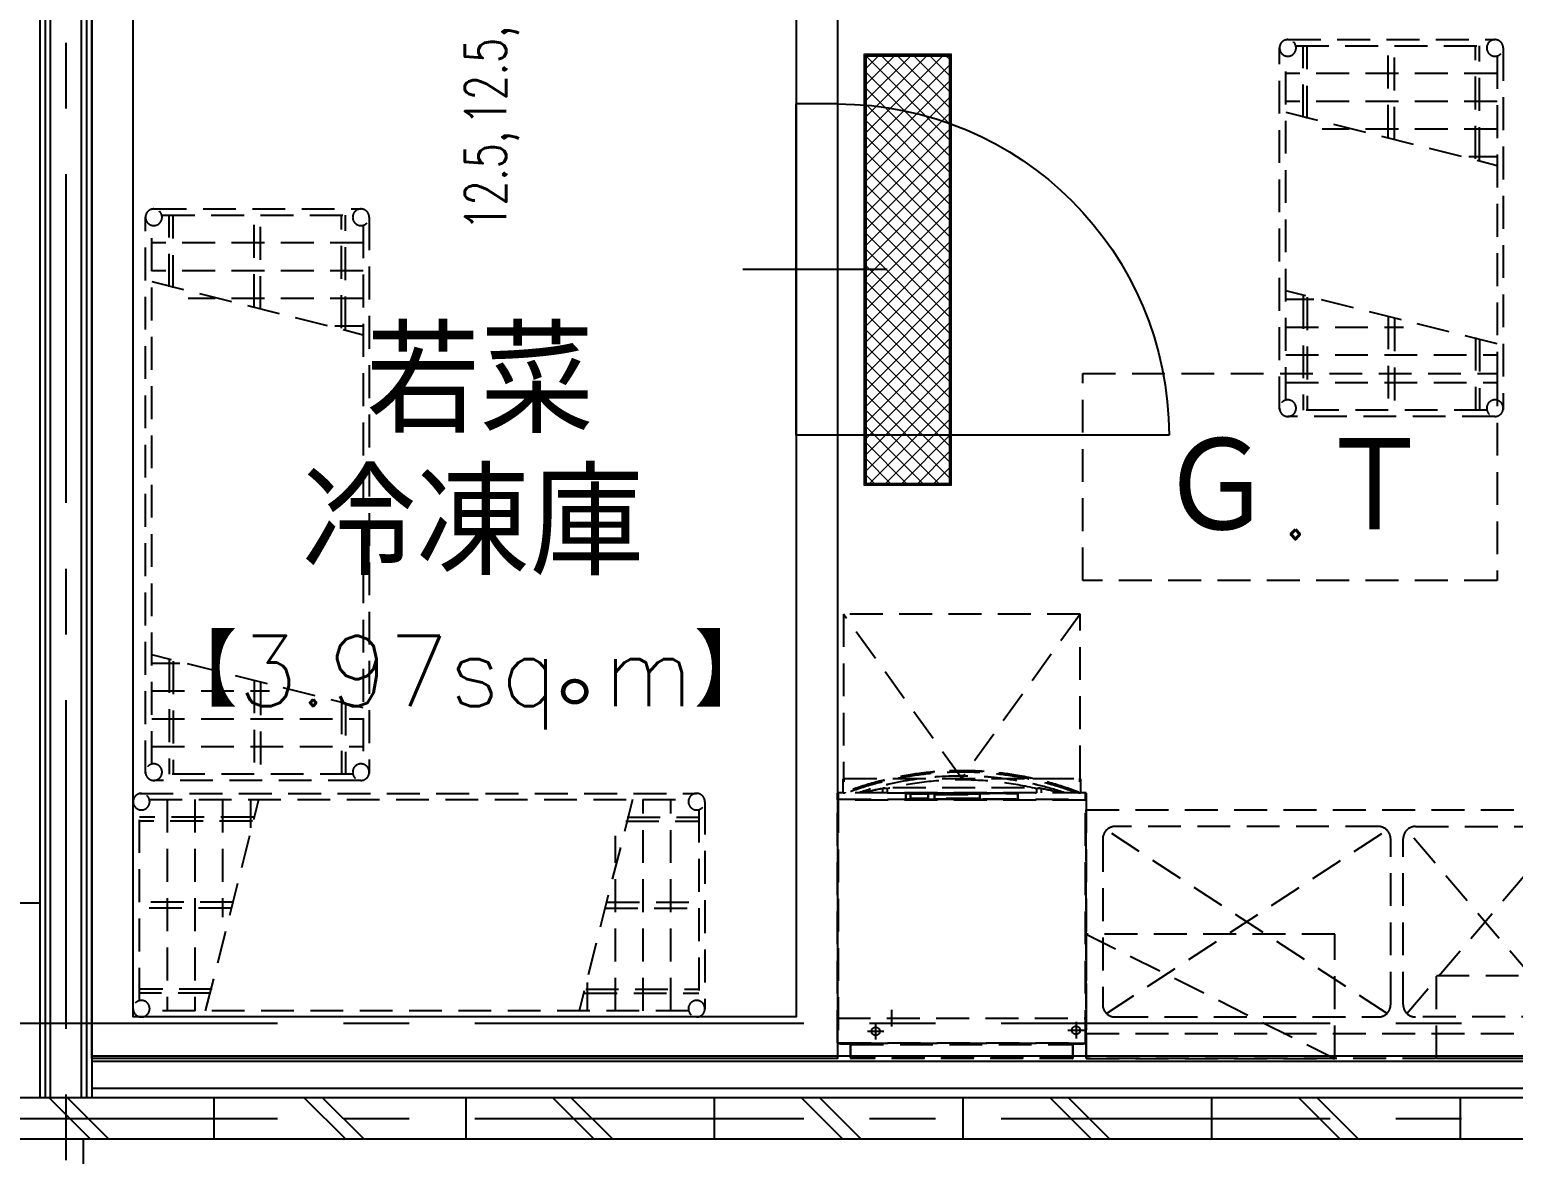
# Model space of a CAD drawing. Extents: x -119186 to 81195, y 1816 to 147180.
# Drawn here: x 31639 to 35220, y 20846 to 23562 of the extents above; entities that cross this region are included whole.
import ezdxf
from ezdxf.enums import TextEntityAlignment as Align

# ---------------------------------------------------------------- set-up
doc = ezdxf.new("R2010")
doc.units = 0
doc.header["$LTSCALE"] = 12.7
doc.header["$MEASUREMENT"] = 0
doc.header["$PDMODE"] = 1
doc.header["$PDSIZE"] = -2
for name, pattern in [('CENTER', [2, 1.25, -0.25, 0.25, -0.25]), ('HIDDEN', [4.724409, 3.149606, -1.574803]), ('HIDDEN2', [0.1875, 0.125, -0.0625])]:
    doc.linetypes.add(name, pattern=pattern)
doc.layers.get('0').update_dxf_attribs({"linetype": 'CONTINUOUS'})
doc.layers.get('DEFPOINTS').update_dxf_attribs({"color": 1, "linetype": 'CONTINUOUS'})
for name, color, linetype in [('80 shell text', 7, 'CONTINUOUS'), ('80_SHELL_TEXT', 7, 'CONTINUOUS'), ('85 shell', 7, 'CONTINUOUS'), ('A_寸法', 9, 'CONTINUOUS'), ('A_建築', 8, 'CONTINUOUS'), ('A_建築（下図）', 8, 'CONTINUOUS'), ('A_建築（什器）', 8, 'CONTINUOUS'), ('A_建築（冷蔵・冷凍庫）', 7, 'CONTINUOUS'), ('A_建築（新設・仕上げ）', 2, 'CONTINUOUS'), ('A_建築（軽鉄下地）', 8, 'CONTINUOUS'), ('A_記述', 3, 'CONTINUOUS'), ('A_通り芯', 8, 'CENTER'), ('冷設', 8, 'HIDDEN')]:
    doc.layers.add(name, color=color, linetype=linetype)
doc.styles.add('Dim', font='simplex.shx', dxfattribs={"width": 0.7, "bigfont": 'extfont2.shx'})
doc.styles.get("Standard").update_dxf_attribs({"font": 'txt', "bigfont": 'BIGFONT.SHX'})
doc.dimstyles.new('1-200', dxfattribs={"dimscale": 200, "dimtxt": 3, "dimasz": 1, "dimexe": 1, "dimexo": 1, "dimgap": 1, "dimtad": 1, "dimdec": 0, "dimtxsty": 'Dim', "dimblk": 'DOT', "dimcen": 2.5, "dimadec": 0, "dimazin": 0, "dimtfac": 1, "dimtdec": 0, "dimtix": 1, "dimtmove": 2, "dimatfit": 3, "dimldrblk": '引出線', "dimfxl": 1, "dimlwd": -1, "dimlwe": -1, "dimarcsym": 0})

# ---------------------------------------------------------------- blocks, each defined once
blk = doc.blocks.new('_Dot')
at = {"color": 0, "linetype": 'ByBlock', "lineweight": -2}
blk.add_line((-0.5, 0), (-1, 0), dxfattribs=at)
at = {"color": 0, "linetype": 'ByBlock', "const_width": 0.5}
blk.add_lwpolyline([(-0.25, 0, 1), (0.25, 0, 1)], format="xyb", close=True, dxfattribs=at)
blk = doc.blocks.new('*D63')
at = {"layer": 'A_寸法', "color": 0, "lineweight": 13, "transparency": 16777216}
for p, q in [((32825.6, 23802.6), (32825.6, 23822.6)), ((32825.6, 23782.6), (32825.6, 23770.1)), ((32825.6, 23750.1), (32825.6, 23730.1))]:
    blk.add_line(p, q, dxfattribs=at)
at = {"layer": 'A_寸法', "color": 0, "transparency": 16777216}
for p, q in [((32968.5, 23782.6), (32825.6, 23782.6)), ((32967.3, 23770.1), (32825.6, 23770.1))]:
    blk.add_line(p, q, dxfattribs=at)
at = {"layer": 'DEFPOINTS', "color": 0, "transparency": 16777216}
for p in [(32968.5, 23782.6), (32825.6, 23770.1), (32967.3, 23770.1)]:
    blk.add_point(p, dxfattribs=at)
at = {"layer": 'A_寸法', "color": 0, "lineweight": 13, "transparency": 16777216, "xscale": 20, "yscale": 20, "zscale": 20}
for p, rotation in [((32825.6, 23782.6), 270), ((32825.6, 23770.1), 90)]:
    blk.add_blockref('_Dot', p, dxfattribs=dict(at, rotation=rotation))
at = {"layer": 'A_寸法', "color": 0, "transparency": 16777216, "insert": (32754.5, 23451.9), "char_height": 100, "attachment_point": 5, "rotation": 90, "style": 'Dim'}
blk.add_mtext('12.5,', dxfattribs=at)
blk = doc.blocks.new('引出線')
at = {"color": 0, "linetype": 'ByBlock'}
for points in [[(0, 0), (-1.96, -0.4)], [(-1, 0), (0, 0)]]:
    blk.add_lwpolyline(points, dxfattribs=at)
blk = doc.blocks.new('*D64')
at = {"layer": 'A_寸法', "color": 0, "lineweight": 13, "transparency": 16777216}
for p, q in [((32825.6, 23790.1), (32825.6, 23810.1)), ((32825.6, 23770.1), (32825.6, 23757.6)), ((32825.6, 23737.6), (32825.6, 23717.6))]:
    blk.add_line(p, q, dxfattribs=at)
at = {"layer": 'A_寸法', "color": 0, "transparency": 16777216}
for p, q in [((32968.5, 23770.1), (32825.6, 23770.1)), ((32967.3, 23757.6), (32825.6, 23757.6))]:
    blk.add_line(p, q, dxfattribs=at)
at = {"layer": 'DEFPOINTS', "color": 0, "transparency": 16777216}
for p in [(32825.6, 23757.6), (32967.3, 23757.6), (32968.5, 23770.1)]:
    blk.add_point(p, dxfattribs=at)
at = {"layer": 'A_寸法', "color": 0, "lineweight": 13, "transparency": 16777216, "xscale": 20, "yscale": 20, "zscale": 20}
for p, rotation in [((32825.6, 23770.1), 270), ((32825.6, 23757.6), 90)]:
    blk.add_blockref('_Dot', p, dxfattribs=dict(at, rotation=rotation))
at = {"layer": 'A_寸法', "color": 0, "transparency": 16777216, "insert": (32754.5, 23197.5), "char_height": 100, "attachment_point": 5, "rotation": 90, "style": 'Dim'}
blk.add_mtext('12.5,', dxfattribs=at)
blk = doc.blocks.new('*U28')
at = {"layer": '85 shell'}
for p, q in [((-400, 842.1), (-400, -57.9)), ((1.3, -186.8), (1.3, 161.7)), ((1.3, -186.7), (1.3, 161.7)), ((400, 42.1), (-400, 42.1)), ((400, 42.1), (-400, 42.1)), ((400, 42.1), (400, -57.9)), ((-400, -57.9), (400, -57.9))]:
    blk.add_line(p, q, dxfattribs=at)
blk.add_arc((-400, 42.1), 800, 0, 90, dxfattribs=at)

msp = doc.modelspace()

# ---------------------------------------------------------------- hatches: boundary and pattern name
at = {"layer": 'A_建築', "linetype": 'Continuous', "lineweight": 0}
h = msp.add_hatch(dxfattribs=at)
h.set_pattern_fill('ANSI37', color=256, scale=220, angle=90)
h.set_pattern_definition([(135, (64220.43, -2359.557), (-19.445436, -19.445436), []), (225, (64220.43, -2359.557), (19.445436, -19.445436), [])])
h.paths.add_polyline_path([(33658.25, 23250.36), (33658.25, 22466.4), (33858.25, 22466.4), (33858.25, 23250.36)])
h.paths.add_polyline_path([(33658.25, 23498.4), (33658.25, 23250.36), (33858.25, 23250.36), (33858.25, 23498.4)])

# ---------------------------------------------------------------- linework, layer by layer
for points in [[(33653.25, 22461.4), (33653.25, 23503.4), (33863.25, 23503.4), (33863.25, 22461.4)], [(33656.25, 22464.4), (33656.25, 23500.4), (33860.25, 23500.4), (33860.25, 22464.4)], [(33658.25, 22466.4), (33658.25, 23498.4), (33858.25, 23498.4), (33858.25, 22466.4)]]:
    msp.add_lwpolyline(points, close=True, dxfattribs=at)
at = {"layer": 'A_建築（下図）', "color": 8, "linetype": 'Continuous'}
for p, q in [((38258.16, 20982.64), (30591.63, 20982.64)), ((31685.95, 20982.64), (31785.95, 20882.64)), ((31730.28, 20982.64), (31830.28, 20882.64)), ((32083.63, 20982.64), (32083.63, 20882.64)), ((32301.74, 20982.64), (32401.74, 20882.64)), ((32346.07, 20982.64), (32446.07, 20882.64)), ((32691.36, 20982.64), (32691.36, 20882.64)), ((32901.74, 20982.64), (33001.74, 20882.64)), ((32946.07, 20982.64), (33046.07, 20882.64)), ((33291.36, 20982.64), (33291.36, 20882.64)), ((33501.74, 20982.64), (33601.74, 20882.64)), ((33546.07, 20982.64), (33646.07, 20882.64)), ((33891.36, 20982.64), (33891.36, 20882.64)), ((34101.74, 20982.64), (34201.74, 20882.64)), ((34146.07, 20982.64), (34246.07, 20882.64)), ((34491.36, 20982.64), (34491.36, 20882.64)), ((34701.74, 20982.64), (34801.74, 20882.64)), ((34746.07, 20982.64), (34846.07, 20882.64)), ((35091.36, 20982.64), (35091.36, 20882.64)), ((35083.63, 20882.64), (30591.63, 20882.64)), ((38258.16, 20882.64), (30614.16, 20882.64)), ((31769.16, 18919.64), (31769.16, 20882.64)), ((38258.16, 20882.64), (33541.36, 20882.64))]:
    msp.add_line(p, q, dxfattribs=at)
at = {"layer": 'A_建築（什器）', "color": 8, "linetype": 'HIDDEN2', "ltscale": 50}
for p, q in [((34180.36, 22731.81), (35180.36, 22731.81)), ((34180.36, 22231.81), (34180.36, 22731.81)), ((35180.36, 22731.81), (35180.36, 22231.81)), ((35180.36, 22231.81), (34180.36, 22231.81))]:
    msp.add_line(p, q, dxfattribs=at)
at = {"layer": 'A_建築（冷蔵・冷凍庫）'}
for points in [[(30483.66, 23782.64), (31663.66, 23782.64), (31663.66, 21452.64), (30483.66, 21452.64)], [(31788.66, 23757.64), (33588.66, 23757.64), (33588.66, 21077.64), (31788.66, 21077.64)], [(31888.66, 23657.64), (33488.66, 23657.64), (33488.66, 21177.64), (31888.66, 21177.64)]]:
    msp.add_lwpolyline(points, close=True, dxfattribs=at)
at = {"layer": 'A_建築（新設・仕上げ）'}
for p, q in [((31663.66, 23882.64), (31663.66, 20982.64)), ((31676.16, 23870.14), (31676.16, 20982.64)), ((31776.16, 23770.14), (31776.16, 20982.64)), ((31788.66, 23757.64), (31788.66, 20982.64)), ((39153.66, 21082.64), (31788.66, 21082.64))]:
    msp.add_line(p, q, dxfattribs=at)
at = {"layer": 'A_建築（軽鉄下地）', "color": 8, "ltscale": 50}
for p, q in [((31688.66, 23857.64), (31688.66, 20982.64)), ((31763.66, 23782.64), (31763.66, 20982.64)), ((39166.16, 21070.14), (31788.66, 21070.14)), ((39231.16, 21005.14), (31788.66, 21005.14))]:
    msp.add_line(p, q, dxfattribs=at)
at = {"layer": 'A_通り芯', "color": 8, "ltscale": 50}
for p, q in [((31726.16, 24482.78), (31726.16, 14056.3)), ((16203.57, 21162.64), (72414.47, 21162.64)), ((16203.57, 20932.64), (72414.47, 20932.64))]:
    msp.add_line(p, q, dxfattribs=at)
at = {"layer": '冷設', "color": 8, "linetype": 'HIDDEN2', "ltscale": 50}
for p, q in [((34675.36, 23537.93), (35175.36, 23537.93)), ((34655.36, 22644.93), (34655.36, 23517.93)), ((34670.36, 22667.29), (34670.36, 23498.56)), ((34694.73, 23522.93), (35156, 23522.93)), ((34712.51, 23350.21), (34712.51, 23522.93)), ((34722.51, 23347.19), (34722.51, 23522.93)), ((34917.86, 23300.92), (34917.86, 23522.93)), ((34932.86, 23296.4), (34932.86, 23522.93)), ((35128.21, 23250.13), (35128.21, 23522.93)), ((35138.21, 23247.11), (35138.21, 23522.93)), ((35180.36, 23498.56), (35180.36, 22667.29)), ((35195.36, 23517.93), (35195.36, 22644.93)), ((35180.36, 23455.93), (34670.36, 23455.93)), ((35180.36, 23388.93), (34670.36, 23388.93)), ((34670.36, 23362.93), (35180.36, 23234.39)), ((35180.36, 23321.93), (34758.25, 23321.93)), ((35180.36, 23254.93), (35112.3, 23254.93)), ((31918.49, 21765.98), (31918.49, 23108.98)), ((31938.49, 23128.98), (32438.49, 23128.98)), ((31957.86, 23113.98), (32419.13, 23113.98)), ((31975.64, 22941.27), (31975.64, 23113.98)), ((31985.64, 22938.25), (31985.64, 23113.98)), ((32180.99, 22891.98), (32180.99, 23113.98)), ((32195.99, 22887.45), (32195.99, 23113.98)), ((32391.34, 22841.18), (32391.34, 23113.98)), ((32401.34, 22838.17), (32401.34, 23113.98)), ((32458.49, 23108.98), (32458.49, 21765.98)), ((31933.49, 21788.35), (31933.49, 23089.62)), ((32443.49, 23089.62), (32443.49, 21788.35)), ((32443.49, 23046.98), (31933.49, 23046.98)), ((32443.49, 22979.98), (31933.49, 22979.98)), ((31933.49, 22953.98), (32443.49, 22825.45)), ((35180.36, 22802.93), (34670.36, 22931.46)), ((34712.51, 22918.74), (34712.51, 22642.93)), ((32443.49, 22912.98), (32021.38, 22912.98)), ((34670.36, 22910.93), (34738.42, 22910.93)), ((34722.51, 22915.73), (34722.51, 22642.93)), ((32443.49, 22845.98), (32375.43, 22845.98)), ((34917.86, 22869.46), (34917.86, 22642.93)), ((34932.86, 22864.93), (34932.86, 22642.93)), ((34670.36, 22843.93), (34954.47, 22843.93)), ((35128.21, 22818.66), (35128.21, 22642.93)), ((35138.21, 22815.65), (35138.21, 22642.93)), ((34670.36, 22776.93), (35180.36, 22776.93)), ((34670.36, 22709.93), (35180.36, 22709.93)), ((35156, 22642.93), (34694.73, 22642.93)), ((35175.36, 22627.93), (34675.36, 22627.93)), ((33888.66, 21753.64), (33603.16, 22150.64)), ((34174.16, 22150.64), (33603.16, 22150.64)), ((33603.16, 22150.64), (33603.16, 21753.64)), ((34174.16, 22150.64), (33888.66, 21753.64)), ((34174.16, 21753.64), (34174.16, 22150.64)), ((32443.49, 21923.98), (31933.49, 22052.52)), ((31933.49, 22031.98), (32001.55, 22031.98)), ((31975.64, 22039.8), (31975.64, 21763.98)), ((31985.64, 22036.78), (31985.64, 21763.98)), ((32180.99, 21990.51), (32180.99, 21763.98)), ((32195.99, 21985.99), (32195.99, 21763.98)), ((31933.49, 21964.98), (32217.61, 21964.98)), ((32391.34, 21939.72), (32391.34, 21763.98)), ((32401.34, 21936.7), (32401.34, 21763.98)), ((31933.49, 21897.98), (32443.49, 21897.98)), ((31933.49, 21830.98), (32443.49, 21830.98)), ((32438.49, 21748.98), (31938.49, 21748.98)), ((32419.13, 21763.98), (31957.86, 21763.98)), ((33602.26, 21751.69), (33602.26, 21751.67)), ((33602.26, 21745.93), (33602.26, 21751.67)), ((33602.26, 21745.93), (33602.26, 21751.67)), ((33602.26, 21745.93), (33604.26, 21745.93)), ((33602.26, 21719.37), (33602.26, 21745.93)), ((33602.26, 21719.14), (33602.26, 21745.93)), ((33603.16, 21753.64), (34174.16, 21753.64)), ((33604.21, 21745.95), (33603.93, 21745.93)), ((33604.21, 21753.5), (33604.21, 21753.64)), ((33604.21, 21753.64), (33717.14, 21753.64)), ((33604.21, 21753.64), (33717.14, 21753.64)), ((33604.21, 21753.5), (33604.21, 21745.95)), ((33604.21, 21753.5), (33716.53, 21753.5)), ((33604.26, 21745.95), (33604.21, 21745.95)), ((33604.26, 21745.93), (33604.26, 21745.95)), ((34060.18, 21753.64), (34173.11, 21753.64)), ((34060.18, 21753.64), (34173.11, 21753.64)), ((34060.79, 21753.5), (34173.11, 21753.5)), ((34173.06, 21745.95), (34173.06, 21745.93)), ((34173.11, 21745.95), (34173.06, 21745.95)), ((34173.06, 21745.93), (34175.06, 21745.93)), ((34173.11, 21753.64), (34173.11, 21753.5)), ((34173.11, 21745.95), (34173.11, 21753.5)), ((34173.39, 21745.93), (34173.11, 21745.95)), ((34175.06, 21751.67), (34175.06, 21751.69)), ((34175.06, 21751.67), (34175.06, 21745.93)), ((34175.06, 21751.67), (34175.06, 21745.93)), ((34175.06, 21745.93), (34175.06, 21719.37)), ((34175.06, 21745.93), (34175.06, 21719.37)), ((31905.66, 21717.64), (33248.66, 21717.64)), ((31928.02, 21702.64), (33229.29, 21702.64)), ((31970.66, 21702.64), (31970.66, 21192.64)), ((32037.66, 21702.64), (32037.66, 21192.64)), ((32063.66, 21192.64), (32192.19, 21702.64)), ((32104.66, 21702.64), (32104.66, 21418.52)), ((32171.66, 21702.64), (32171.66, 21634.58)), ((33093.66, 21702.64), (32965.12, 21192.64)), ((33119.66, 21192.64), (33119.66, 21702.64)), ((33186.66, 21192.64), (33186.66, 21702.64)), ((33588.66, 21701.71), (33588.66, 21717.88)), ((33588.66, 21701.71), (33588.66, 21717.88)), ((33589.46, 21701.77), (33588.66, 21701.77)), ((33588.66, 21115.04), (33588.66, 21701.77)), ((33588.66, 21115.04), (33588.66, 21701.77)), ((33589.46, 21701.71), (33589.46, 21702.13)), ((33589.59, 21702.13), (33590.26, 21702.13)), ((33590.08, 21719.1), (33590.17, 21719.14)), ((33590.08, 21719.1), (33590.17, 21719.14)), ((33590.08, 21719.1), (33590.08, 21719.1)), ((33590.08, 21719.1), (33590.08, 21719.1)), ((33590.17, 21719.14), (33590.26, 21719.09)), ((34187.15, 21719.14), (33590.17, 21719.14)), ((33590.17, 21719.14), (33590.26, 21719.09)), ((33602.26, 21719.14), (33590.17, 21719.14)), ((34187.06, 21719.09), (33590.26, 21719.09)), ((33590.26, 21719.09), (33590.26, 21703.31)), ((33590.26, 21701.41), (33590.26, 21703.31)), ((33590.26, 21703.31), (34187.06, 21703.31)), ((33590.26, 21701.41), (33590.26, 21115.04)), ((34187.06, 21701.41), (33590.26, 21701.41)), ((33602.26, 21719.37), (33607.16, 21719.37)), ((33602.26, 21719.14), (33602.26, 21719.37)), ((33607.16, 21719.69), (33607.16, 21720.73)), ((33607.16, 21719.69), (33607.16, 21719.14)), ((33697.31, 21729.63), (33697.1, 21729.59)), ((33697.1, 21729.6), (33697.1, 21729.6)), ((33697.1, 21729.6), (33697.1, 21729.6)), ((33697.17, 21729.35), (33697.17, 21719.14)), ((33698.05, 21729.77), (33697.31, 21729.63)), ((33698.77, 21729.87), (33698.05, 21729.77)), ((33699.51, 21729.94), (33698.77, 21729.87)), ((33700.24, 21729.98), (33699.51, 21729.94)), ((33700.96, 21730), (33700.24, 21729.98)), ((33701.68, 21729.99), (33700.96, 21730)), ((33702.37, 21729.95), (33701.68, 21729.99)), ((33703.05, 21729.9), (33702.37, 21729.95)), ((33703.69, 21729.83), (33703.05, 21729.9)), ((33704.3, 21729.74), (33703.69, 21729.83)), ((33704.87, 21729.64), (33704.3, 21729.74)), ((33705.41, 21729.53), (33704.87, 21729.64)), ((33705.9, 21729.42), (33705.41, 21729.53)), ((33706.35, 21729.31), (33705.9, 21729.42)), ((33706.76, 21729.19), (33706.35, 21729.31)), ((33707.11, 21729.09), (33706.76, 21729.19)), ((33707.41, 21728.99), (33707.11, 21729.09)), ((33707.66, 21728.89), (33707.41, 21728.99)), ((33707.85, 21728.82), (33707.66, 21728.89)), ((33708.02, 21728.73), (33707.85, 21728.82)), ((33708.1, 21728.68), (33708.02, 21728.73)), ((33708.15, 21728.64), (33708.1, 21728.68)), ((33708.19, 21728.59), (33708.15, 21728.64)), ((33708.22, 21728.51), (33708.19, 21728.59)), ((33708.22, 21728.44), (33708.22, 21728.51)), ((33708.23, 21728.44), (33708.23, 21719.14)), ((33708.23, 21719.37), (34069.09, 21719.37)), ((33722.53, 21732.04), (34054.79, 21732.04)), ((33752.82, 21717.13), (33752.78, 21717)), ((33752.78, 21717), (33752.78, 21705.08)), ((33752.78, 21705.08), (33752.82, 21704.95)), ((33752.91, 21717.25), (33752.82, 21717.13)), ((33752.82, 21704.95), (33752.91, 21704.83)), ((33753.07, 21717.38), (33752.91, 21717.25)), ((33752.91, 21704.83), (33753.07, 21704.7)), ((33753.28, 21717.49), (33753.07, 21717.38)), ((33753.07, 21704.7), (33753.28, 21704.59)), ((33753.56, 21717.61), (33753.28, 21717.49)), ((33753.28, 21704.59), (33753.56, 21704.47)), ((33753.89, 21717.71), (33753.56, 21717.61)), ((33753.6, 21716.64), (33753.56, 21716.51)), ((33753.56, 21716.51), (33753.56, 21704.59)), ((33753.56, 21704.47), (33753.89, 21704.37)), ((33753.7, 21716.76), (33753.6, 21716.64)), ((33753.88, 21716.88), (33753.7, 21716.76)), ((33754.13, 21716.99), (33753.88, 21716.88)), ((33754.26, 21717.8), (33753.89, 21717.71)), ((33753.89, 21704.37), (33754.26, 21704.28)), ((33754.44, 21717.1), (33754.13, 21716.99)), ((33754.69, 21717.89), (33754.26, 21717.8)), ((33754.26, 21704.28), (33754.69, 21704.19)), ((33754.33, 21716.03), (33754.37, 21716.14)), ((33754.33, 21704.31), (33754.33, 21716.03)), ((33754.37, 21716.14), (33754.41, 21716.19)), ((33754.41, 21716.54), (33754.44, 21716.65)), ((33754.41, 21704.62), (33754.41, 21716.54)), ((33754.44, 21704.51), (33754.41, 21704.62)), ((33754.41, 21704.42), (33754.41, 21704.62)), ((33754.44, 21704.31), (33754.41, 21704.42)), ((33754.81, 21717.19), (33754.44, 21717.1)), ((33754.44, 21716.65), (33754.55, 21716.76)), ((33754.55, 21704.4), (33754.44, 21704.51)), ((33754.47, 21704.27), (33754.44, 21704.31)), ((33754.55, 21716.76), (33754.72, 21716.87)), ((33754.72, 21704.29), (33754.55, 21704.4)), ((33755.15, 21717.96), (33754.69, 21717.89)), ((33754.69, 21704.19), (33755.15, 21704.12)), ((33754.72, 21716.87), (33754.96, 21716.97)), ((33754.96, 21704.19), (33754.72, 21704.29)), ((33755.23, 21717.28), (33754.81, 21717.19)), ((33754.96, 21716.97), (33755.26, 21717.06)), ((33755.11, 21704.15), (33754.96, 21704.19)), ((33755.64, 21718.02), (33755.15, 21717.96)), ((33755.15, 21704.12), (33755.64, 21704.06)), ((33755.7, 21717.35), (33755.23, 21717.28)), ((33755.26, 21717.06), (33755.61, 21717.14)), ((33755.61, 21717.14), (33756.01, 21717.2)), ((33756.17, 21718.07), (33755.64, 21718.02)), ((33755.64, 21704.06), (33756.17, 21704.01)), ((33756.2, 21717.4), (33755.7, 21717.35)), ((33756.01, 21717.2), (33756.45, 21717.26)), ((33756.71, 21718.11), (33756.17, 21718.07)), ((33756.17, 21704.01), (33756.71, 21703.97)), ((33756.73, 21717.44), (33756.2, 21717.4)), ((33756.45, 21717.26), (33756.92, 21717.3)), ((33757.27, 21718.13), (33756.71, 21718.11)), ((33756.71, 21703.97), (33757.27, 21703.95)), ((33757.28, 21717.47), (33756.73, 21717.44)), ((33756.92, 21717.3), (33757.41, 21717.32)), ((33757.83, 21718.14), (33757.27, 21718.13)), ((33757.27, 21703.95), (33757.83, 21703.94)), ((33757.83, 21717.48), (33757.28, 21717.47)), ((33757.41, 21717.32), (33757.91, 21717.33)), ((33757.83, 21717.48), (33757.83, 21718.14)), ((34019.48, 21718.14), (33757.83, 21718.14)), ((33757.83, 21717.48), (33757.83, 21717.33)), ((34019.48, 21717.48), (33757.83, 21717.48)), ((33757.83, 21703.96), (33757.83, 21703.94)), ((34019.48, 21703.96), (33757.83, 21703.96)), ((33757.83, 21703.94), (34019.48, 21703.94)), ((33757.91, 21717.33), (34019.41, 21717.33)), ((33763.79, 21715.18), (33763.76, 21715.09)), ((33763.76, 21715.09), (33763.76, 21706.07)), ((33763.81, 21715.2), (33763.79, 21715.18)), ((33764.47, 21715.38), (33764.47, 21706.36)), ((33765.96, 21715.74), (33765.96, 21715.72)), ((33806.06, 21715.74), (33765.96, 21715.74)), ((33806.06, 21715.72), (33765.96, 21715.72)), ((33765.96, 21705.58), (33765.96, 21706.03)), ((33765.96, 21706.03), (33806.06, 21706.03)), ((33765.96, 21705.58), (33806.06, 21705.58)), ((33806.06, 21715.72), (33806.06, 21715.74)), ((33806.06, 21706.03), (33806.06, 21705.58)), ((33807.54, 21706.36), (33807.54, 21715.38)), ((33808.22, 21715.18), (33808.19, 21715.21)), ((33808.26, 21715.09), (33808.22, 21715.18)), ((33808.26, 21706.07), (33808.26, 21715.09)), ((33822.8, 21705.97), (33822.8, 21715.19)), ((33822.99, 21715.05), (33823.17, 21714.41)), ((33822.99, 21715.05), (33822.99, 21705.82)), ((33823.17, 21705.75), (33823.17, 21714.41)), ((33824.51, 21715.58), (33824.51, 21715.39)), ((33824.51, 21715.58), (33930.51, 21715.58)), ((33930.51, 21715.39), (33824.51, 21715.39)), ((33824.51, 21715.39), (33824.51, 21714.71)), ((33824.51, 21714.71), (33930.51, 21714.71)), ((33824.51, 21705.59), (33824.51, 21705.59)), ((33930.51, 21705.59), (33824.51, 21705.59)), ((33930.51, 21705.59), (33824.51, 21705.59)), ((33930.51, 21715.58), (33930.51, 21715.39)), ((33930.51, 21715.39), (33930.51, 21714.71)), ((33930.58, 21705.59), (33930.51, 21705.59)), ((33930.51, 21705.59), (33930.51, 21705.59)), ((33930.87, 21705.6), (33930.58, 21705.59)), ((33931.15, 21705.62), (33930.87, 21705.6)), ((33931.41, 21705.65), (33931.15, 21705.62)), ((33931.63, 21705.69), (33931.41, 21705.65)), ((33931.81, 21705.73), (33931.63, 21705.69)), ((33931.93, 21705.78), (33931.81, 21705.73)), ((33932.02, 21715.05), (33931.84, 21714.41)), ((33931.84, 21714.41), (33931.84, 21705.75)), ((33932, 21705.81), (33931.93, 21705.78)), ((33932.03, 21705.83), (33932, 21705.81)), ((33932.02, 21705.82), (33932.02, 21715.05)), ((33932.03, 21705.83), (33932.03, 21705.83)), ((33932.21, 21715.19), (33932.21, 21705.97)), ((34019.41, 21717.33), (34019.9, 21717.32)), ((34020.05, 21718.13), (34019.48, 21718.14)), ((34019.48, 21718.14), (34019.48, 21717.48)), ((34020.04, 21717.47), (34019.48, 21717.48)), ((34019.48, 21717.48), (34019.48, 21717.33)), ((34019.48, 21703.94), (34019.48, 21703.96)), ((34019.48, 21703.94), (34020.05, 21703.95)), ((34019.9, 21717.32), (34020.39, 21717.3)), ((34020.59, 21717.44), (34020.04, 21717.47)), ((34020.61, 21718.11), (34020.05, 21718.13)), ((34020.05, 21703.95), (34020.61, 21703.97)), ((34020.39, 21717.3), (34020.86, 21717.26)), ((34021.12, 21717.4), (34020.59, 21717.44)), ((34021.15, 21718.07), (34020.61, 21718.11)), ((34020.61, 21703.97), (34021.15, 21704.01)), ((34020.86, 21717.26), (34021.3, 21717.2)), ((34021.62, 21717.35), (34021.12, 21717.4)), ((34021.68, 21718.02), (34021.15, 21718.07)), ((34021.15, 21704.01), (34021.68, 21704.06)), ((34021.3, 21717.2), (34021.7, 21717.14)), ((34022.09, 21717.28), (34021.62, 21717.35)), ((34022.17, 21717.96), (34021.68, 21718.02)), ((34021.68, 21704.06), (34022.17, 21704.12)), ((34021.7, 21717.14), (34022.05, 21717.06)), ((34022.05, 21717.06), (34022.35, 21716.97)), ((34022.51, 21717.19), (34022.09, 21717.28)), ((34022.63, 21717.89), (34022.17, 21717.96)), ((34022.17, 21704.12), (34022.63, 21704.19)), ((34022.35, 21704.19), (34022.2, 21704.14)), ((34022.35, 21716.97), (34022.59, 21716.87)), ((34022.59, 21704.29), (34022.35, 21704.19)), ((34022.88, 21717.1), (34022.51, 21717.19)), ((34022.59, 21716.87), (34022.76, 21716.76)), ((34022.76, 21704.4), (34022.59, 21704.29)), ((34023.05, 21717.8), (34022.63, 21717.89)), ((34022.63, 21704.19), (34023.05, 21704.28)), ((34022.76, 21716.76), (34022.87, 21716.65)), ((34022.87, 21704.51), (34022.76, 21704.4)), ((34022.87, 21704.31), (34022.83, 21704.26)), ((34022.87, 21716.65), (34022.91, 21716.54)), ((34022.91, 21704.62), (34022.87, 21704.51)), ((34022.91, 21704.42), (34022.87, 21704.31)), ((34023.19, 21716.99), (34022.88, 21717.1)), ((34022.91, 21716.54), (34022.91, 21704.62)), ((34022.91, 21716.19), (34022.95, 21716.14)), ((34022.91, 21704.42), (34022.91, 21704.62)), ((34022.95, 21716.14), (34022.98, 21716.03)), ((34022.98, 21716.03), (34022.98, 21704.3)), ((34023.43, 21717.71), (34023.05, 21717.8)), ((34023.05, 21704.28), (34023.43, 21704.37)), ((34023.43, 21716.88), (34023.19, 21716.99)), ((34023.76, 21717.61), (34023.43, 21717.71)), ((34023.61, 21716.76), (34023.43, 21716.88)), ((34023.43, 21704.37), (34023.76, 21704.47)), ((34023.72, 21716.64), (34023.61, 21716.76)), ((34023.76, 21716.51), (34023.72, 21716.64)), ((34024.03, 21717.49), (34023.76, 21717.61)), ((34023.76, 21704.59), (34023.76, 21716.51)), ((34023.76, 21704.47), (34024.03, 21704.59)), ((34024.25, 21717.38), (34024.03, 21717.49)), ((34024.03, 21704.59), (34024.25, 21704.7)), ((34024.41, 21717.25), (34024.25, 21717.38)), ((34024.25, 21704.7), (34024.41, 21704.83)), ((34024.5, 21717.13), (34024.41, 21717.25)), ((34024.41, 21704.83), (34024.5, 21704.95)), ((34024.53, 21717), (34024.5, 21717.13)), ((34024.5, 21704.95), (34024.53, 21705.08)), ((34024.53, 21705.08), (34024.53, 21717)), ((34069.09, 21728.44), (34069.09, 21719.14)), ((34069.13, 21728.58), (34069.1, 21728.5)), ((34069.1, 21728.5), (34069.1, 21728.44)), ((34069.18, 21728.65), (34069.13, 21728.58)), ((34069.26, 21728.71), (34069.18, 21728.65)), ((34069.39, 21728.78), (34069.26, 21728.71)), ((34069.57, 21728.86), (34069.39, 21728.78)), ((34069.8, 21728.95), (34069.57, 21728.86)), ((34070.08, 21729.05), (34069.8, 21728.95)), ((34070.41, 21729.15), (34070.08, 21729.05)), ((34070.8, 21729.26), (34070.41, 21729.15)), ((34071.23, 21729.37), (34070.8, 21729.26)), ((34071.7, 21729.49), (34071.23, 21729.37)), ((34072.21, 21729.59), (34071.7, 21729.49)), ((34072.75, 21729.69), (34072.21, 21729.59)), ((34073.35, 21729.79), (34072.75, 21729.69)), ((34073.97, 21729.87), (34073.35, 21729.79)), ((34074.63, 21729.93), (34073.97, 21729.87)), ((34075.3, 21729.97), (34074.63, 21729.93)), ((34075.99, 21730), (34075.3, 21729.97)), ((34076.69, 21729.99), (34075.99, 21730)), ((34077.39, 21729.97), (34076.69, 21729.99)), ((34078.11, 21729.91), (34077.39, 21729.97)), ((34078.85, 21729.83), (34078.11, 21729.91)), ((34079.61, 21729.71), (34078.85, 21729.83)), ((34080.22, 21729.59), (34079.61, 21729.71)), ((34080.15, 21729.35), (34080.15, 21719.14)), ((34080.22, 21729.6), (34080.22, 21729.6)), ((34080.22, 21729.6), (34080.22, 21729.6)), ((34170.16, 21719.69), (34170.16, 21720.73)), ((34170.16, 21719.14), (34170.16, 21719.69)), ((34170.16, 21719.37), (34175.06, 21719.37)), ((34175.06, 21719.37), (34175.06, 21719.14)), ((34175.06, 21719.37), (34175.06, 21719.14)), ((34187.15, 21719.14), (34175.06, 21719.14)), ((34187.06, 21719.09), (34187.15, 21719.14)), ((34187.06, 21719.09), (34187.15, 21719.14)), ((34187.06, 21703.31), (34187.06, 21719.09)), ((34187.06, 21703.31), (34187.06, 21701.41)), ((34187.06, 21702.13), (34187.73, 21702.13)), ((34187.06, 21115.04), (34187.06, 21701.41)), ((34187.15, 21719.14), (34187.23, 21719.1)), ((34187.15, 21719.14), (34187.23, 21719.1)), ((34187.23, 21719.1), (34187.25, 21719.08)), ((34187.23, 21719.1), (34187.25, 21719.08)), ((34187.86, 21701.77), (34188.66, 21701.77)), ((34187.86, 21701.77), (34187.86, 21701.71)), ((34188.66, 21717.88), (34188.66, 21701.77)), ((34188.66, 21717.88), (34188.66, 21701.77)), ((34188.66, 21701.77), (34188.66, 21115.04)), ((34188.66, 21701.77), (34188.66, 21115.04)), ((31888.66, 21197.64), (31888.66, 21697.64)), ((31903.66, 21217), (31903.66, 21678.27)), ((33253.66, 21678.27), (33253.66, 21217)), ((33268.66, 21697.64), (33268.66, 21197.64)), ((34188.66, 21677.64), (35388.66, 21677.64)), ((34188.66, 21077.64), (34188.66, 21677.64)), ((32179.47, 21660.49), (31903.66, 21660.49)), ((32176.46, 21650.49), (31903.66, 21650.49)), ((33077.92, 21650.49), (33253.66, 21650.49)), ((33080.94, 21660.49), (33253.66, 21660.49)), ((34914.87, 21186.42), (34237.45, 21628.85)), ((34237.45, 21186.42), (34914.87, 21628.85)), ((34893.66, 21637.64), (34258.66, 21637.64)), ((34962.45, 21186.42), (35339.87, 21628.85)), ((35339.87, 21186.42), (34962.45, 21628.85)), ((34983.66, 21637.64), (35318.66, 21637.64)), ((33052.66, 21192.64), (33052.66, 21614.75)), ((34228.66, 21607.64), (34228.66, 21207.64)), ((34923.66, 21207.64), (34923.66, 21607.64)), ((34953.66, 21207.64), (34953.66, 21607.64)), ((32130.19, 21455.14), (31903.66, 21455.14)), ((33031.65, 21455.14), (33253.66, 21455.14)), ((32125.66, 21440.14), (31903.66, 21440.14)), ((33027.13, 21440.14), (33253.66, 21440.14)), ((34188.66, 21377.64), (34788.66, 21077.64)), ((34788.66, 21377.64), (34188.66, 21377.64)), ((34188.66, 21377.64), (34188.66, 21077.64)), ((34788.66, 21077.64), (34788.66, 21377.64)), ((35033.94, 21077.64), (35033.94, 21277.64)), ((35033.94, 21277.64), (35308.94, 21277.64)), ((32079.39, 21244.79), (31903.66, 21244.79)), ((32076.37, 21234.79), (31903.66, 21234.79)), ((32977.84, 21234.79), (33253.66, 21234.79)), ((32980.86, 21244.79), (33253.66, 21244.79)), ((32985.66, 21192.64), (32985.66, 21260.7)), ((33248.66, 21177.64), (31905.66, 21177.64)), ((33229.29, 21192.64), (31928.02, 21192.64)), ((33588.66, 21174.64), (34188.66, 21174.64)), ((33680.76, 21123.14), (33680.76, 21163.14)), ((33719.76, 21154.43), (33719.76, 21194.84)), ((34164.26, 21165.64), (34164.26, 21125.64)), ((34258.66, 21177.64), (34893.66, 21177.64)), ((35318.66, 21177.64), (34983.66, 21177.64)), ((33660.76, 21143.14), (33700.76, 21143.14)), ((34144.26, 21145.64), (34184.26, 21145.64)), ((34188.66, 21137.64), (35388.66, 21137.64)), ((33588.66, 21115.04), (33590.26, 21115.04)), ((33589.95, 21114.47), (33589.64, 21114.55)), ((33590.3, 21114.38), (33589.95, 21114.47)), ((33590.26, 21115.04), (34187.06, 21115.04)), ((33590.26, 21114.24), (33590.31, 21114.24)), ((33590.26, 21114.24), (33590.26, 21113.44)), ((33590.26, 21113.44), (33590.4, 21113.44)), ((33590.26, 21113.44), (33590.4, 21113.44)), ((34186.92, 21113.44), (33590.4, 21113.44)), ((33591.14, 21113.44), (33590.4, 21113.44)), ((33591.11, 21113.08), (33591.14, 21113.44)), ((33591.11, 21113.08), (33591.14, 21113.44)), ((33593.1, 21112.9), (33591.11, 21113.08)), ((33593.1, 21112.9), (33591.11, 21113.08)), ((33593.15, 21113.44), (33593.1, 21112.9)), ((33596.04, 21112.64), (33593.1, 21112.9)), ((33596.04, 21112.64), (33593.1, 21112.9)), ((33596.11, 21113.44), (33596.04, 21112.64)), ((33596.21, 21113.44), (33596.21, 21112.64)), ((33596.21, 21112.64), (33620.26, 21112.64)), ((33596.21, 21112.64), (33618.51, 21112.64)), ((33619.66, 21079.59), (33619.66, 21111.49)), ((33619.66, 21111.49), (33620.46, 21111.49)), ((33619.66, 21079.59), (33619.66, 21111.49)), ((33620.26, 21113.44), (33620.26, 21112.64)), ((33620.46, 21113.44), (33620.46, 21112.64)), ((33620.46, 21112.64), (33620.46, 21111.49)), ((33620.46, 21112.64), (34156.86, 21112.64)), ((33620.46, 21079.59), (33620.46, 21111.49)), ((33620.46, 21079.59), (33620.46, 21111.49)), ((33620.46, 21111.49), (34156.86, 21111.49)), ((34156.86, 21113.44), (34156.86, 21112.64)), ((34156.86, 21111.49), (34156.86, 21112.64)), ((34156.86, 21079.59), (34156.86, 21111.49)), ((34157.66, 21111.49), (34156.86, 21111.49)), ((34156.86, 21079.59), (34156.86, 21111.49)), ((34157.06, 21112.64), (34157.06, 21113.44)), ((34157.06, 21112.64), (34181.11, 21112.64)), ((34157.66, 21079.59), (34157.66, 21111.49)), ((34157.66, 21079.59), (34157.66, 21111.49)), ((34158.81, 21112.64), (34181.11, 21112.64)), ((34181.11, 21113.44), (34181.11, 21112.64)), ((34181.21, 21113.44), (34181.28, 21112.64)), ((34184.22, 21112.9), (34181.28, 21112.64)), ((34184.22, 21112.9), (34181.28, 21112.64)), ((34184.22, 21112.9), (34184.17, 21113.44)), ((34186.21, 21113.08), (34184.22, 21112.9)), ((34186.21, 21113.08), (34184.22, 21112.9)), ((34186.18, 21113.44), (34186.21, 21113.08)), ((34186.18, 21113.44), (34186.21, 21113.08)), ((34186.92, 21113.44), (34186.18, 21113.44)), ((34186.92, 21113.44), (34187.06, 21113.44)), ((34186.92, 21113.44), (34187.06, 21113.44)), ((34187.01, 21114.24), (34187.06, 21114.24)), ((34187.06, 21114.39), (34187.02, 21114.38)), ((34187.06, 21115.04), (34188.66, 21115.04)), ((34187.67, 21114.55), (34187.06, 21114.39)), ((34187.06, 21114.24), (34187.06, 21113.44)), ((33619.66, 21079.59), (33620.46, 21079.59)), ((33620.46, 21079.59), (33620.55, 21079.14)), ((34156.86, 21079.59), (33620.46, 21079.59)), ((33620.55, 21079.14), (33620.74, 21078.86)), ((34155.71, 21077.64), (33621.61, 21077.64)), ((34155.71, 21077.64), (33621.61, 21077.64)), ((34156.57, 21078.84), (34156.78, 21079.17)), ((34156.78, 21079.17), (34156.86, 21079.59)), ((34157.66, 21079.59), (34156.86, 21079.59)), ((34188.66, 21077.64), (34788.66, 21077.64)), ((35388.66, 21077.64), (34188.66, 21077.64)), ((35308.94, 21077.64), (35033.94, 21077.64))]:
    msp.add_line(p, q, dxfattribs=at)
for centre in [(33680.76, 21143.14), (34164.26, 21145.64)]:
    msp.add_circle(centre, 10, dxfattribs=at)
for centre, radius, start, end in [((34675.36, 23517.93, 10), 20, 180, 90), ((34675.36, 23517.93, 10), 20, 90, 180), ((35175.36, 23517.93, 10), 20, 90, 0), ((35175.36, 23517.93, 10), 20, 0, 90), ((31938.49, 23108.98, 10), 20, 180, 90), ((31938.49, 23108.98, 10), 20, 90, 180), ((32438.49, 23108.98, 10), 20, 90, 0), ((32438.49, 23108.98, 10), 20, 0, 90), ((34675.36, 22647.93, 10), 20, 270, 180), ((35175.36, 22647.93, 10), 20, 0, 270), ((34675.36, 22647.93, 10), 20, 180, 270), ((35175.36, 22647.93, 10), 20, 270, 0), ((31938.49, 21768.98, 10), 20, 270, 180), ((32438.49, 21768.98, 10), 20, 0, 270), ((33888.66, 20980.18), 792.25, 69.18681, 110.81319), ((33888.66, 20980.18), 791.28, 69.16041, 110.83959), ((33888.66, 20980.18), 792.25, 77.49651, 102.50349), ((31938.49, 21768.98, 10), 20, 180, 270), ((32438.49, 21768.98, 10), 20, 270, 0), ((33604.21, 21751.69), 1.95, 90, 180), ((33604.21, 21751.69), 1.95, 90, 180), ((33604.16, 21751.6), 1.9, 88.49532, 177.98946), ((33888.66, 20980.18), 788.8, 69.52473, 110.47527), ((33888.66, 20980.18), 779.59, 71.42173, 108.57827), ((33888.66, 20980.18), 779.43, 71.45516, 108.54484), ((33888.66, 20980.18), 770, 76.43714, 103.56373), ((34173.11, 21751.69), 1.95, 0, 90), ((34173.11, 21751.69), 1.95, 0, 90), ((34173.16, 21751.6), 1.9, 2.01054, 91.50468), ((31908.66, 21697.64, 10), 20, 90, 180), ((31908.66, 21697.64, 10), 20, 180, 90), ((33248.66, 21697.64, 10), 20, 90, 0), ((33248.66, 21697.64, 10), 20, 0, 90), ((33589.98, 21717.8), 1.32, 77.79519, 176.2285), ((33589.98, 21717.8), 1.32, 77.79519, 176.2285), ((33590.36, 21705.58), 4.17, 245.95953, 268.63429), ((33590.26, 21701.72), 1.59, 90.1355, 178.10145), ((33590.38, 21702.76), 1.35, 226.77159, 264.69358), ((33590.27, 21701.73), 0.805, 91.09117, 177.2335), ((33933.17, 20589.53), 1164.24, 101.69889, 104.01035), ((33922.38, 20639.46), 1112.92, 101.67513, 104.03797), ((33696.33, 21729.24), 0.846, 7.33104, 24.65281), ((33701.29, 21711.82), 18.01, 67.34692, 103.23472), ((33752.79, 21716.15), 0.851, 25.31895, 90.34511), ((33752.79, 21704.23), 0.851, 25.31895, 90.34511), ((33757.07, 21713.74), 9.81, 248.67272, 274.462), ((33754.33, 21716.88), 0.851, 205.31895, 270.34511), ((33764.47, 21714.37), 1.01, 89.87188, 134.64839), ((33764.47, 21705.35), 1.01, 89.87188, 134.64839), ((33765.45, 21708.49), 2.95, 234.88645, 279.75812), ((33765.6, 21712.63), 3.13, 83.56601, 124.80569), ((33765.6, 21713.82), 1.93, 79.49554, 125.85989), ((33765.6, 21707.93), 1.93, 234.14011, 280.50446), ((33806.35, 21712.38), 3.38, 57.25139, 95.03711), ((33806.41, 21713.82), 1.93, 54.14011, 100.50446), ((33806.41, 21707.93), 1.93, 259.49554, 305.85989), ((33806.6, 21708.3), 2.77, 258.70086, 306.65457), ((33807.54, 21714.37), 1.01, 45.35161, 90.12812), ((33807.54, 21705.35), 1.01, 45.35161, 90.12812), ((33824.1, 21713.39), 2.22, 79.49554, 125.85989), ((33822.8, 21714.99), 0.199, 15.95018, 90.48179), ((33822.8, 21705.77), 0.199, 15.95018, 90.48179), ((33824.1, 21707.77), 2.22, 234.14011, 280.50446), ((33824.21, 21708.66), 3.09, 246.68517, 275.56045), ((33824.15, 21713.45), 1.97, 79.49554, 125.85989), ((33824.19, 21713), 1.74, 79.49554, 125.85989), ((33930.91, 21713.39), 2.22, 54.14011, 100.50446), ((33930.86, 21713.45), 1.97, 54.14011, 100.50446), ((33930.82, 21713), 1.74, 54.14011, 100.50446), ((33930.91, 21707.77), 2.22, 259.49554, 305.85989), ((33932.21, 21714.99), 0.199, 89.51821, 164.04982), ((33932.21, 21705.77), 0.199, 89.51821, 164.04982), ((34020.27, 21713.57), 9.64, 265.31448, 291.56102), ((34022.99, 21716.88), 0.851, 269.65489, 334.68105), ((34024.53, 21716.15), 0.851, 89.65489, 154.68105), ((34024.53, 21704.23), 0.851, 89.65489, 154.68105), ((34076.08, 21711.21), 18.59, 77.34008, 112.07828), ((34080.99, 21729.24), 0.846, 155.34788, 172.66859), ((33847.3, 20605.34), 1147.88, 76.00428, 78.29635), ((33845.97, 20597.7), 1155.87, 75.97971, 78.30755), ((34187.34, 21717.79), 1.33, 3.88178, 102.09452), ((34187.34, 21717.79), 1.33, 3.88178, 102.09452), ((34187.06, 21701.72), 1.59, 1.89855, 89.8645), ((34187.04, 21701.73), 0.805, 2.7665, 88.90883), ((34186.93, 21702.76), 1.35, 275.30642, 313.22841), ((34186.96, 21705.58), 4.17, 271.36571, 294.04047), ((34258.66, 21607.64), 30, 90, 180), ((34893.66, 21607.64), 30, 0, 90), ((34983.66, 21607.64), 30, 90, 180), ((31908.66, 21197.64, 10), 20, 270, 180), ((31908.66, 21197.64, 10), 20, 180, 270), ((33248.66, 21197.64, 10), 20, 0, 270), ((33248.66, 21197.64, 10), 20, 270, 0), ((34258.66, 21207.64), 30, 180, 270), ((34893.66, 21207.64), 30, 270, 0), ((34983.66, 21207.64), 30, 180, 270), ((33590.26, 21115.04), 1.6, 180, 269.99999), ((33590.26, 21115.04), 1.6, 180, 269.99999), ((33590.53, 21115.65), 1.24, 209.76246, 258.85271), ((33590.26, 21115.04), 0.8, 180, 270), ((33600.03, 21115.09), 9.77, 180.33447, 189.76784), ((33596.21, 21114.59), 1.95, 265, 270), ((33596.21, 21114.59), 1.95, 265, 270), ((33618.51, 21111.49), 1.15, 0, 90), ((33618.51, 21111.49), 1.15, 0, 90), ((33618.51, 21111.49), 1.95, 0, 36.13881), ((34158.81, 21111.49), 1.95, 143.86119, 180), ((34158.81, 21111.49), 1.15, 90, 180), ((34158.81, 21111.49), 1.15, 90, 180), ((34181.11, 21114.59), 1.95, 270, 275), ((34181.11, 21114.59), 1.95, 270, 275), ((34177.29, 21115.09), 9.77, 350.23216, 359.66553), ((34186.76, 21115.68), 1.27, 281.78844, 329.45762), ((34187.06, 21115.04), 0.8, 270, 0), ((34187.06, 21115.04), 1.6, 270.00001, 0), ((34187.06, 21115.04), 1.6, 270.00001, 0), ((33621.61, 21079.59), 1.95, 180.01464, 269.98536), ((33621.61, 21079.59), 1.95, 180.01464, 269.98536), ((33623.71, 21080.19), 3.31, 190.49548, 230.5331), ((34155.71, 21079.59), 1.95, 270.01464, 359.98536), ((34153.95, 21079.99), 2.94, 306.81044, 352.16098), ((34155.71, 21079.59), 1.95, 270.01464, 359.98536)]:
    msp.add_arc(centre, radius, start, end, dxfattribs=at)

# ---------------------------------------------------------------- block references
at = {"layer": 'A_建築（冷蔵・冷凍庫）', "xscale": -1, "rotation": 270}
msp.add_blockref('*U28', (33546.56, 22982.64), dxfattribs=at)

# ---------------------------------------------------------------- texts
at = {"layer": '80 shell text'}
msp.add_text('【3.97sq｡m】', height=170, dxfattribs=at).set_placement((32691.59, 22013.5), align=Align.MIDDLE_CENTER)
at = {"layer": '80_SHELL_TEXT', "color": 0}
for s, p in [('若菜', (32725.72, 22712.89)), ('冷凍庫', (32708.88, 22369.79))]:
    msp.add_text(s, height=250, dxfattribs=at).set_placement(p, align=Align.MIDDLE_CENTER)
at = {"layer": 'A_記述', "color": 3}
msp.add_text('Ｇ.Ｔ', height=250, dxfattribs=at).set_placement((34365.08, 22331.48, 790))

# ---------------------------------------------------------------- dimensions: what is measured, and where the dimension line sits
at = {"layer": 'A_寸法', "color": 8}
for base, p1, p2, picture, middle in [((32825.57, 23770.14), (32968.51, 23782.64), (32967.3, 23770.14), '*D63', (32754.45, 23451.92)), ((32825.57, 23757.64), (32968.51, 23770.14), (32967.3, 23757.64), '*D64', (32754.45, 23197.5))]:
    dim = msp.add_linear_dim(base=base, p1=p1, p2=p2, angle=270, text='12.5,', dimstyle='1-200', override={"dimtxt": 0.5, "dimasz": 0.1, "dimexe": 0, "dimexo": 0, "dimgap": 0.1, "dimdec": 1, "dimdsep": 46, "dimlwd": 13}, dxfattribs=at)
    dim.commit()
    dim.dimension.update_dxf_attribs({"geometry": picture, "text_midpoint": middle, "dimtype": 160})

doc.saveas('drawing.dxf')
